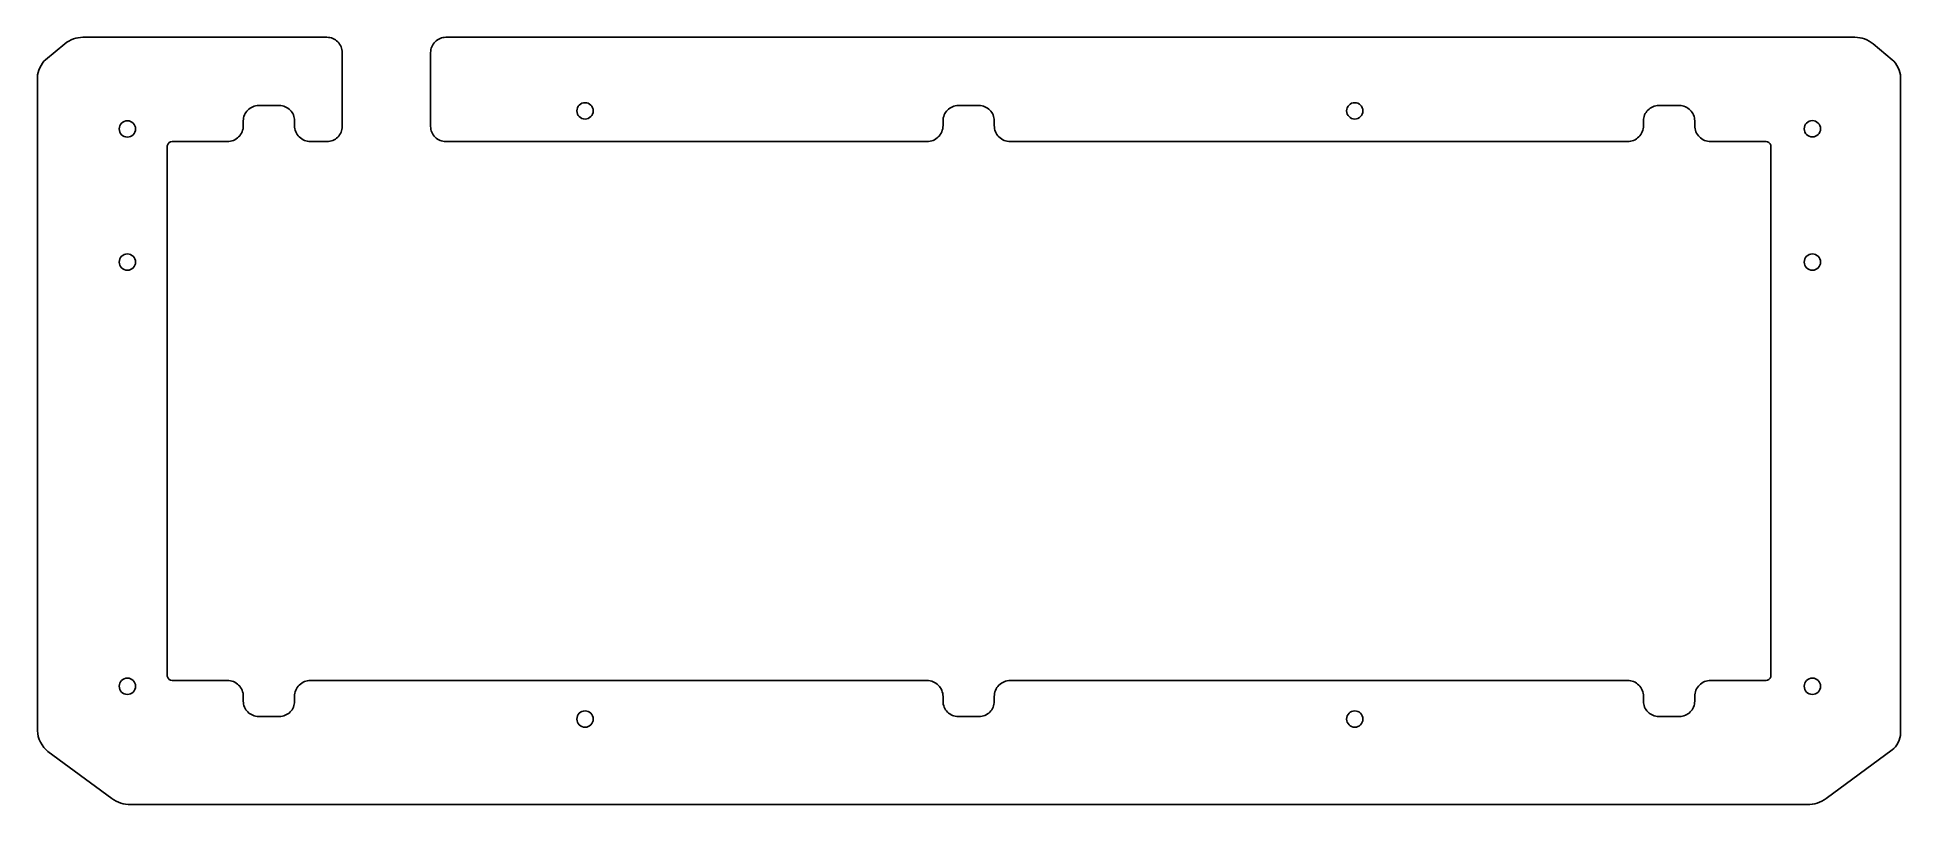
# Model space of a CAD drawing. Extents: x -71 to 287, y 77 to 224.
import ezdxf

# ---------------------------------------------------------------- set-up
doc = ezdxf.new("R2010")
doc.units = 0
doc.layers.add('Layer_1', color=7, linetype='CONTINUOUS')

msp = doc.modelspace()

# ---------------------------------------------------------------- linework, layer by layer
at = {"layer": 'Layer_1', "color": 4}
for p, q in [((-66.01363, 222.858857), (-69.721771, 219.795423)), ((-18.014736, 224.106907), (-62.543362, 224.10691)), ((-15.631981, 224.106378), (-18.014736, 224.106907)), ((10.796761, 224.106955), (7.217282, 224.105355)), ((278.088413, 224.106939), (10.796761, 224.106955)), ((285.278324, 219.808404), (281.606848, 222.84156)), ((-12.705984, 217.195099), (-12.705984, 221.180381)), ((4.291285, 221.179358), (4.291285, 217.195111)), ((-12.705984, 213.195107), (-12.705984, 217.195099)), ((4.291285, 217.195111), (4.291285, 213.195119)), ((-12.705984, 206.993943), (-12.705984, 213.195107)), ((4.291285, 213.195119), (4.291285, 206.996021)), ((-31.711007, 207.14475), (-31.711007, 208.070349)), ((-28.78501, 210.996346), (-24.785018, 210.996346)), ((-21.859021, 208.070349), (-21.859021, 207.14475)), ((35.548537, 209.979059), (35.548537, 209.979059)), ((102.790713, 207.14475), (102.790713, 208.070349)), ((105.71671, 210.996346), (109.716703, 210.996346)), ((112.6427, 208.070349), (112.6427, 207.14475)), ((180.378282, 209.979059), (180.378282, 209.979059)), ((237.443291, 208.070349), (237.443291, 207.14475)), ((244.36928, 210.996346), (240.369288, 210.996346)), ((247.295277, 207.14475), (247.295277, 208.070349)), ((-52.425469, 206.503483), (-52.425469, 206.503483)), ((268.352288, 206.53246), (268.352288, 206.53246)), ((-46.359989, 203.070355), (-46.359989, 167.29921)), ((-45.414793, 204.070754), (-34.785012, 204.070754)), ((-18.785043, 204.070754), (-17.359919, 204.070754)), ((-17.359919, 204.070754), (-15.631981, 204.067954)), ((7.217282, 204.070025), (11.170984, 204.070793)), ((11.170984, 204.070793), (99.716621, 204.070793)), ((115.716678, 204.070754), (227.078834, 204.070754)), ((227.078834, 204.070754), (234.369313, 204.070754)), ((260.999063, 204.070754), (250.369282, 204.070754)), ((261.944259, 203.070355), (261.944259, 167.29921)), ((-52.42666, 180.927205), (-52.42666, 180.927205)), ((268.351412, 180.927205), (268.351412, 180.927205)), ((-46.359989, 167.29921), (-46.359989, 137.353433)), ((261.944259, 167.29921), (261.944259, 137.353433)), ((-46.359989, 137.353433), (-46.359989, 101.58229)), ((261.944259, 137.353433), (261.944259, 101.58229)), ((-45.414793, 100.581891), (-34.785012, 100.581891)), ((-18.785043, 100.581891), (-11.494564, 100.581891)), ((-11.494564, 100.581891), (99.716709, 100.566016)), ((115.716678, 100.566016), (227.078834, 100.581891)), ((227.078834, 100.581891), (234.369313, 100.581891)), ((260.999063, 100.581891), (250.369282, 100.581891)), ((-52.427612, 99.445851), (-52.427612, 99.445851)), ((-31.711007, 97.507894), (-31.711007, 96.582296)), ((-21.859021, 96.582296), (-21.859021, 97.507894)), ((102.790713, 97.49202), (102.790713, 96.566421)), ((112.6427, 96.566421), (112.6427, 97.49202)), ((237.443291, 96.582296), (237.443291, 97.507894)), ((247.295277, 97.507894), (247.295277, 96.582296)), ((268.352365, 99.445851), (268.352365, 99.445851)), ((-28.78501, 93.656299), (-24.785018, 93.656299)), ((35.548537, 93.154022), (35.548537, 93.154022)), ((105.71671, 93.640424), (109.716703, 93.640424)), ((180.378282, 93.154022), (180.378282, 93.154022)), ((244.36928, 93.656299), (240.369288, 93.656299)), ((-69.274525, 86.934109), (-56.991266, 77.88496)), ((272.585349, 77.90112), (285.247864, 87.229679)), ((-53.367274, 76.727522), (-52.173935, 76.747422)), ((-52.173935, 76.747422), (267.746146, 76.747402)), ((267.746146, 76.747402), (268.912274, 76.728002))]:
    msp.add_line(p, q, dxfattribs=at)
for points in [[(-62.543362, 224.10691), (-63.810022, 224.10691), (-65.037107, 223.665599), (-66.01363, 222.858857)], [(-13.562994, 223.249394), (-14.111686, 223.798086), (-14.855986, 224.106378), (-15.631981, 224.106378)], [(-12.705984, 221.180381), (-12.705984, 221.956403), (-13.014302, 222.700702), (-13.562994, 223.249394)], [(5.148296, 223.248371), (4.599603, 222.699679), (4.291285, 221.955381), (4.291285, 221.179358)], [(7.217282, 224.105355), (6.441286, 224.105355), (5.696988, 223.797063), (5.148296, 223.248371)], [(281.606848, 222.84156), (280.616773, 223.659502), (279.372655, 224.106939), (278.088413, 224.106939)], [(-69.721771, 219.795423), (-70.593596, 219.075176), (-71.300509, 217.57456), (-71.300699, 216.443704)], [(286.872932, 216.423421), (286.872742, 217.565493), (286.158813, 219.081002), (285.278324, 219.808404)], [(-71.300699, 216.443704), (-71.322649, 85.88048), (-71.250719, 169.517696), (-71.280859, 90.906074)], [(286.853232, 90.407855), (286.822732, 169.866426), (286.895032, 85.614581), (286.872932, 216.423421)], [(33.98091, 211.5467), (33.115088, 211.5467), (32.413255, 210.844891), (32.413255, 209.979059)], [(35.548537, 209.979059), (35.548537, 210.844891), (34.846704, 211.5467), (33.98091, 211.5467)], [(180.378282, 209.979059), (180.378282, 210.844891), (181.080115, 211.5467), (181.94591, 211.5467)], [(181.94591, 211.5467), (182.811731, 211.5467), (183.513564, 210.844891), (183.513564, 209.979059)], [(-53.993097, 208.071124), (-54.858918, 208.071124), (-55.560751, 207.369315), (-55.560751, 206.503483)], [(-52.425469, 206.503483), (-52.425469, 207.369315), (-53.127302, 208.071124), (-53.993097, 208.071124)], [(-30.854023, 210.139346), (-31.402715, 209.590648), (-31.711007, 208.846347), (-31.711007, 208.070349)], [(-28.78501, 210.996346), (-29.561032, 210.996346), (-30.305331, 210.688046), (-30.854023, 210.139346)], [(-22.716032, 210.139346), (-23.264724, 210.688046), (-24.009022, 210.996346), (-24.785018, 210.996346)], [(-21.859021, 208.070349), (-21.859021, 208.846347), (-22.16734, 209.590648), (-22.716032, 210.139346)], [(32.413255, 209.979059), (32.413255, 209.113227), (33.115088, 208.411418), (33.98091, 208.411418)], [(33.98091, 208.411418), (34.846704, 208.411418), (35.548537, 209.113227), (35.548537, 209.979059)], [(103.647698, 210.139346), (103.099006, 209.590648), (102.790713, 208.846347), (102.790713, 208.070349)], [(105.71671, 210.996346), (104.940688, 210.996346), (104.19639, 210.688046), (103.647698, 210.139346)], [(111.785689, 210.139346), (111.236997, 210.688046), (110.492698, 210.996346), (109.716703, 210.996346)], [(112.6427, 208.070349), (112.6427, 208.846347), (112.334381, 209.590648), (111.785689, 210.139346)], [(181.94591, 208.411418), (181.080115, 208.411418), (180.378282, 209.113227), (180.378282, 209.979059)], [(183.513564, 209.979059), (183.513564, 209.113227), (182.811731, 208.411418), (181.94591, 208.411418)], [(237.443291, 208.070349), (237.443291, 208.846347), (237.75161, 209.590648), (238.300302, 210.139346)], [(238.300302, 210.139346), (238.848994, 210.688046), (239.593293, 210.996346), (240.369288, 210.996346)], [(244.36928, 210.996346), (245.145302, 210.996346), (245.889601, 210.688046), (246.438293, 210.139346)], [(246.438293, 210.139346), (246.986985, 209.590648), (247.295277, 208.846347), (247.295277, 208.070349)], [(268.352288, 206.53246), (268.352288, 207.398292), (269.054121, 208.100101), (269.919916, 208.100101)], [(269.919916, 208.100101), (270.785737, 208.100101), (271.48757, 207.398292), (271.48757, 206.53246)], [(-55.560751, 206.503483), (-55.560751, 205.637651), (-54.858918, 204.935842), (-53.993097, 204.935842)], [(-53.993097, 204.935842), (-53.127302, 204.935842), (-52.425469, 205.637651), (-52.425469, 206.503483)], [(-34.785012, 204.070754), (-33.969726, 204.070754), (-33.187804, 204.394653), (-32.611409, 204.971153)], [(-32.611409, 204.971153), (-32.03491, 205.547553), (-31.711007, 206.329451), (-31.711007, 207.14475)], [(-21.859021, 207.14475), (-21.859021, 206.329451), (-21.535118, 205.547553), (-20.958619, 204.971153)], [(-20.958619, 204.971153), (-20.382224, 204.394653), (-19.600329, 204.070754), (-18.785043, 204.070754)], [(-15.631981, 204.067954), (-14.855986, 204.067954), (-14.111686, 204.376269), (-13.562994, 204.924965)], [(-13.562994, 204.924965), (-13.014302, 205.47366), (-12.705984, 206.217953), (-12.705984, 206.993943)], [(4.291285, 206.996021), (4.291285, 206.220026), (4.599603, 205.475727), (5.148296, 204.927035)], [(5.148296, 204.927035), (5.696988, 204.378343), (6.441286, 204.070025), (7.217282, 204.070025)], [(99.716621, 204.070793), (100.531907, 204.070793), (101.313829, 204.394693), (101.890224, 204.971193)], [(101.890224, 204.971193), (102.466724, 205.547592), (102.79063, 206.329491), (102.79063, 207.14479)], [(112.6427, 207.14475), (112.6427, 206.329451), (112.966602, 205.547553), (113.543102, 204.971153)], [(113.543102, 204.971153), (114.119496, 204.394653), (114.901392, 204.070754), (115.716678, 204.070754)], [(236.542889, 204.971153), (235.966495, 204.394653), (235.184599, 204.070754), (234.369313, 204.070754)], [(237.443291, 207.14475), (237.443291, 206.329451), (237.119389, 205.547553), (236.542889, 204.971153)], [(248.19568, 204.971153), (247.61918, 205.547553), (247.295277, 206.329451), (247.295277, 207.14475)], [(250.369282, 204.070754), (249.553996, 204.070754), (248.772074, 204.394653), (248.19568, 204.971153)], [(269.919916, 204.964819), (269.054121, 204.964819), (268.352288, 205.666628), (268.352288, 206.53246)], [(271.48757, 206.53246), (271.48757, 205.666628), (270.785737, 204.964819), (269.919916, 204.964819)], [(-46.308792, 203.386156), (-46.342712, 203.284355), (-46.359989, 203.177656), (-46.359989, 203.070355)], [(-45.414793, 204.070754), (-45.83331, 204.070754), (-46.199704, 203.790155), (-46.308792, 203.386156)], [(260.999063, 204.070754), (261.41758, 204.070754), (261.783975, 203.790155), (261.893062, 203.386156)], [(261.893062, 203.386156), (261.926982, 203.284355), (261.944259, 203.177656), (261.944259, 203.070355)], [(-53.994287, 182.494846), (-54.860109, 182.494846), (-55.561942, 181.793037), (-55.561942, 180.927205)], [(-55.561942, 180.927205), (-55.561942, 180.061373), (-54.860109, 179.359564), (-53.994287, 179.359564)], [(-52.42666, 180.927205), (-52.42666, 181.793037), (-53.128492, 182.494846), (-53.994287, 182.494846)], [(-53.994287, 179.359564), (-53.128492, 179.359564), (-52.42666, 180.061373), (-52.42666, 180.927205)], [(268.351412, 180.927205), (268.351412, 181.793037), (269.053245, 182.494846), (269.91904, 182.494846)], [(269.91904, 179.359564), (269.053245, 179.359564), (268.351412, 180.061373), (268.351412, 180.927205)], [(269.91904, 182.494846), (270.784861, 182.494846), (271.486694, 181.793037), (271.486694, 180.927205)], [(271.486694, 180.927205), (271.486694, 180.061373), (270.784861, 179.359564), (269.91904, 179.359564)], [(-55.562947, 99.445851), (-55.562947, 100.311699), (-54.861141, 101.013519), (-53.995266, 101.013519)], [(-53.995266, 101.013519), (-53.129418, 101.013519), (-52.427612, 100.311699), (-52.427612, 99.445851)], [(-46.308792, 101.266489), (-46.342712, 101.36829), (-46.359989, 101.474988), (-46.359989, 101.58229)], [(-45.414793, 100.581891), (-45.83331, 100.581891), (-46.199704, 100.862489), (-46.308792, 101.266489)], [(-34.785012, 100.581891), (-33.969726, 100.581891), (-33.187804, 100.257991), (-32.611409, 99.681491)], [(-20.958619, 99.681491), (-20.382224, 100.257991), (-19.600329, 100.581891), (-18.785043, 100.581891)], [(99.716709, 100.566016), (100.531995, 100.566016), (101.313917, 100.242116), (101.890311, 99.665616)], [(113.543102, 99.665616), (114.119496, 100.242116), (114.901392, 100.566016), (115.716678, 100.566016)], [(236.542889, 99.681491), (235.966495, 100.257991), (235.184599, 100.581891), (234.369313, 100.581891)], [(250.369282, 100.581891), (249.553996, 100.581891), (248.772074, 100.257991), (248.19568, 99.681491)], [(260.999063, 100.581891), (261.41758, 100.581891), (261.783975, 100.862489), (261.893062, 101.266489)], [(261.893062, 101.266489), (261.926982, 101.36829), (261.944259, 101.474988), (261.944259, 101.58229)], [(269.920019, 101.013519), (269.054171, 101.013519), (268.352365, 100.311699), (268.352365, 99.445851)], [(271.4877, 99.445851), (271.4877, 100.311699), (270.785893, 101.013519), (269.920019, 101.013519)], [(-53.995266, 97.878184), (-54.861141, 97.878184), (-55.562947, 98.580003), (-55.562947, 99.445851)], [(-52.427612, 99.445851), (-52.427612, 98.580003), (-53.129418, 97.878184), (-53.995266, 97.878184)], [(-32.611409, 99.681491), (-32.03491, 99.105092), (-31.711007, 98.323194), (-31.711007, 97.507894)], [(-21.859021, 97.507894), (-21.859021, 98.323194), (-21.535118, 99.105092), (-20.958619, 99.681491)], [(101.890311, 99.665616), (102.466811, 99.089217), (102.790713, 98.307319), (102.790713, 97.49202)], [(112.6427, 97.49202), (112.6427, 98.307319), (112.966602, 99.089217), (113.543102, 99.665616)], [(237.443291, 97.507894), (237.443291, 98.323194), (237.119389, 99.105092), (236.542889, 99.681491)], [(248.19568, 99.681491), (247.61918, 99.105092), (247.295277, 98.323194), (247.295277, 97.507894)], [(268.352365, 99.445851), (268.352365, 98.580003), (269.054171, 97.878184), (269.920019, 97.878184)], [(269.920019, 97.878184), (270.785893, 97.878184), (271.4877, 98.580003), (271.4877, 99.445851)], [(-30.854023, 94.513299), (-31.402715, 95.061997), (-31.711007, 95.806298), (-31.711007, 96.582296)], [(-28.78501, 93.656299), (-29.561032, 93.656299), (-30.305331, 93.964599), (-30.854023, 94.513299)], [(-22.716032, 94.513299), (-23.264724, 93.964599), (-24.009022, 93.656299), (-24.785018, 93.656299)], [(-21.859021, 96.582296), (-21.859021, 95.806298), (-22.16734, 95.061997), (-22.716032, 94.513299)], [(33.98091, 94.721664), (33.115088, 94.721664), (32.413255, 94.019854), (32.413255, 93.154022)], [(32.413255, 93.154022), (32.413255, 92.28819), (33.115088, 91.586381), (33.98091, 91.586381)], [(35.548537, 93.154022), (35.548537, 94.019854), (34.846704, 94.721664), (33.98091, 94.721664)], [(33.98091, 91.586381), (34.846704, 91.586381), (35.548537, 92.28819), (35.548537, 93.154022)], [(103.647698, 94.497424), (103.099006, 95.046122), (102.790713, 95.790423), (102.790713, 96.566421)], [(105.71671, 93.640424), (104.940688, 93.640424), (104.19639, 93.948724), (103.647698, 94.497424)], [(111.785689, 94.497424), (111.236997, 93.948724), (110.492698, 93.640424), (109.716703, 93.640424)], [(112.6427, 96.566421), (112.6427, 95.790423), (112.334381, 95.046122), (111.785689, 94.497424)], [(180.378282, 93.154022), (180.378282, 94.019854), (181.080115, 94.721664), (181.94591, 94.721664)], [(181.94591, 91.586381), (181.080115, 91.586381), (180.378282, 92.28819), (180.378282, 93.154022)], [(181.94591, 94.721664), (182.811731, 94.721664), (183.513564, 94.019854), (183.513564, 93.154022)], [(183.513564, 93.154022), (183.513564, 92.28819), (182.811731, 91.586381), (181.94591, 91.586381)], [(237.443291, 96.582296), (237.443291, 95.806298), (237.75161, 95.061997), (238.300302, 94.513299)], [(238.300302, 94.513299), (238.848994, 93.964599), (239.593293, 93.656299), (240.369288, 93.656299)], [(244.36928, 93.656299), (245.145302, 93.656299), (245.889601, 93.964599), (246.438293, 94.513299)], [(246.438293, 94.513299), (246.986985, 95.061997), (247.295277, 95.806298), (247.295277, 96.582296)], [(-71.280859, 90.906074), (-71.281387, 89.529136), (-70.383128, 87.750818), (-69.274525, 86.934109)], [(285.247864, 87.229679), (286.134913, 87.883168), (286.853652, 89.306086), (286.853232, 90.407855)], [(-56.991266, 77.88496), (-55.942718, 77.112493), (-54.66946, 76.705836), (-53.367274, 76.727522)], [(268.912274, 76.728002), (270.232098, 76.706022), (271.522601, 77.118188), (272.585349, 77.90112)]]:
    msp.add_open_spline(points, degree=3, dxfattribs=at)

doc.saveas('drawing.dxf')
